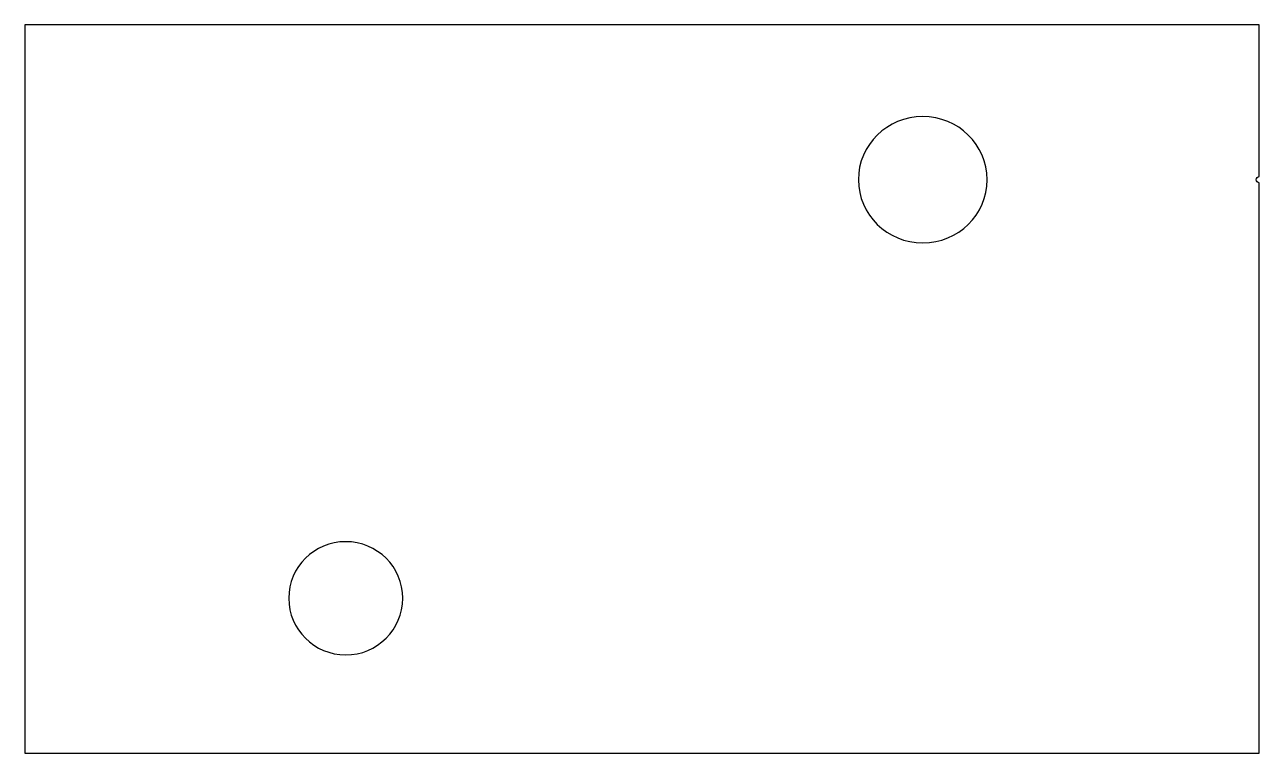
# Model space of a CAD drawing. Extents: x -155 to 641, y -443 to 27.
import ezdxf

# ---------------------------------------------------------------- set-up
doc = ezdxf.new("R2010")
doc.units = 0
doc.layers.get('0').update_dxf_attribs({"linetype": 'CONTINUOUS'})

msp = doc.modelspace()

# ---------------------------------------------------------------- linework, layer by layer
msp.add_lwpolyline([(640.71, -75.36, -1), (640.71, -71.36), (640.71, 26.64), (-155.29, 26.64), (-155.29, -443.36), (640.71, -443.36)], format="xyb", close=True)
for centre, major_axis, ratio in [((423.71, -73.36), (41.5, 0.02), 0.981928), ((51.71, -343.36), (36.75, -0.01), 0.993197)]:
    msp.add_ellipse(centre, major_axis=major_axis, ratio=ratio, start_param=0, end_param=6.283185)

doc.saveas('drawing.dxf')
